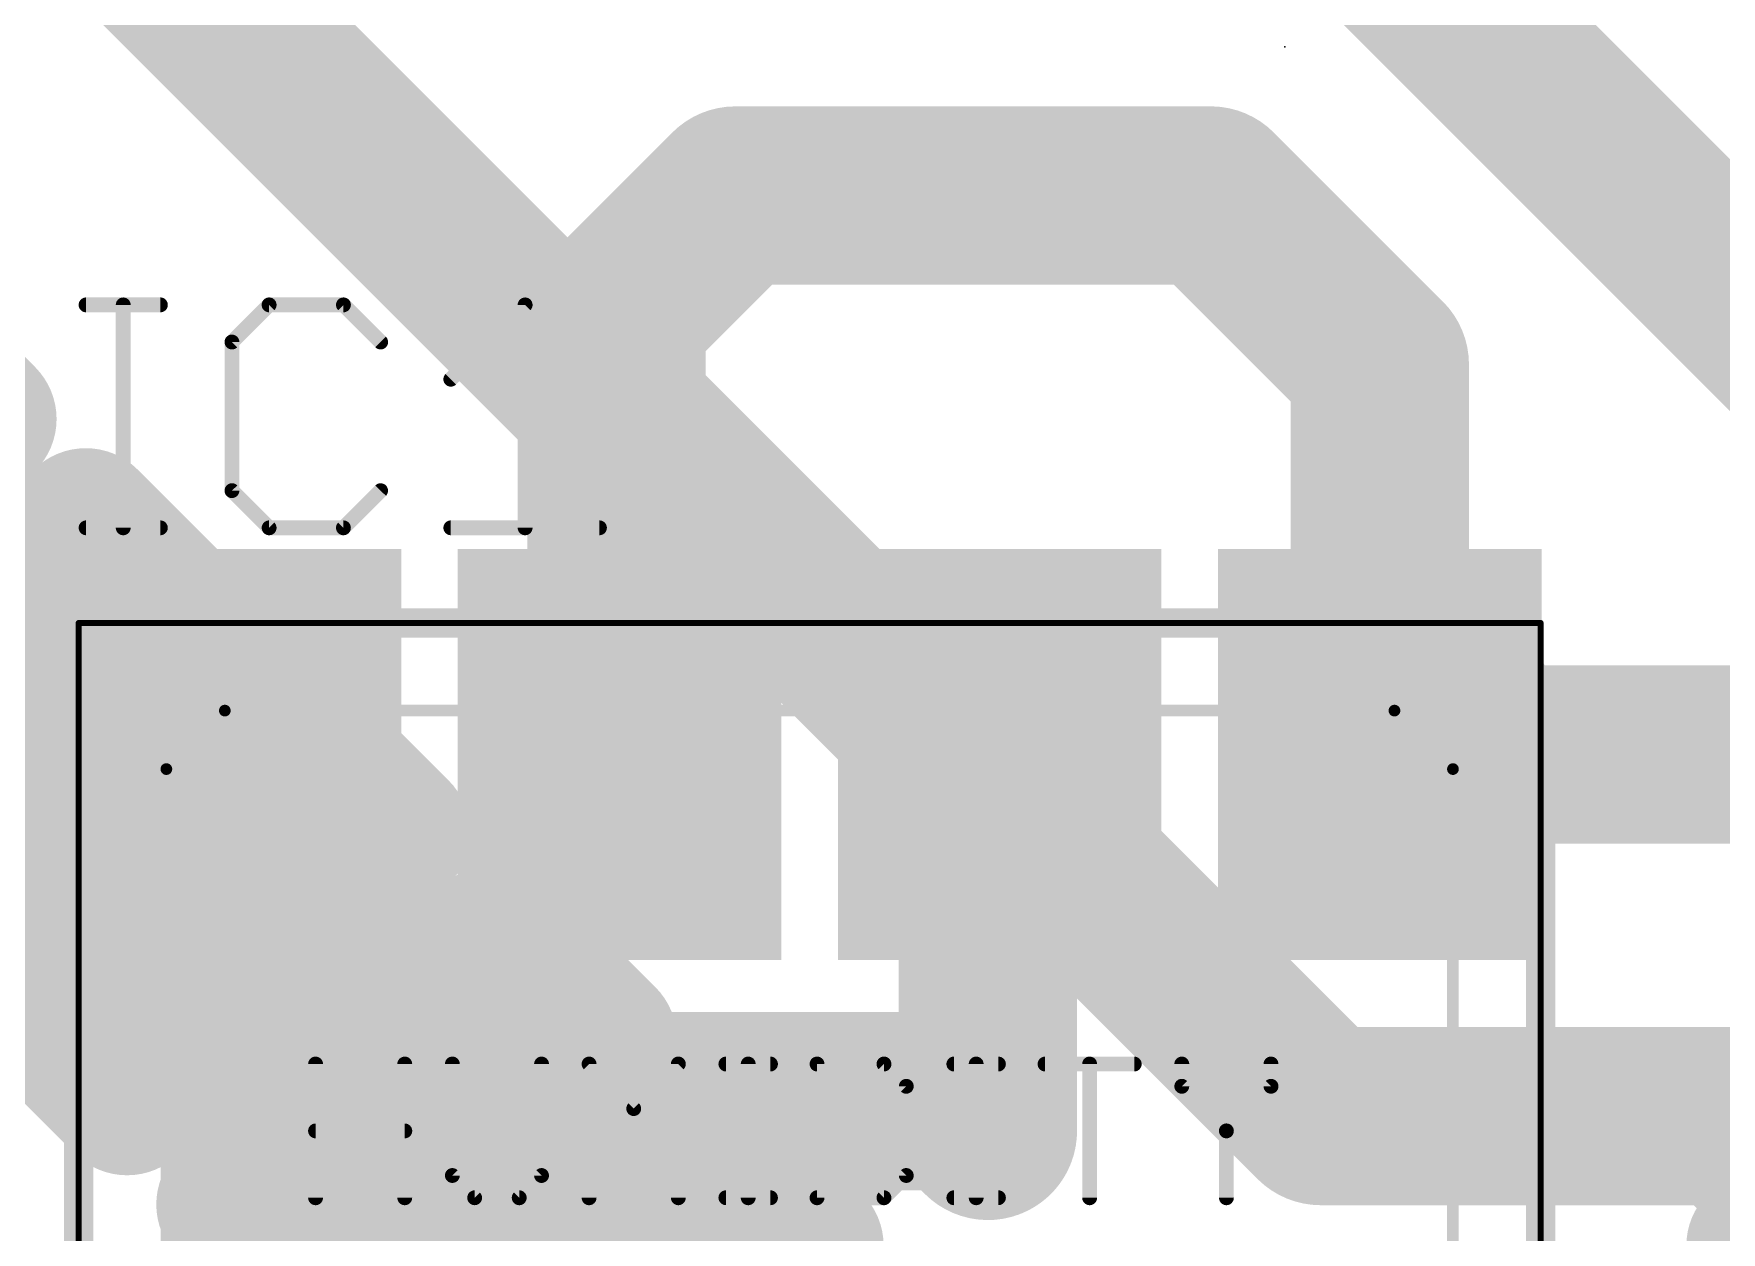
# Model space of a CAD drawing. Extents: x -6 to 101, y -9 to 20.
# Drawn here: x 15.666 to 18.551, y 7.117 to 9.167 of the extents above; entities that cross this region are included whole.
import ezdxf

# ---------------------------------------------------------------- set-up
doc = ezdxf.new("R2010")
doc.units = 0
for name, color, linetype in [('1', 22, 'CONTINUOUS'), ('16', 175, 'CONTINUOUS'), ('21', 253, 'CONTINUOUS'), ('24', 7, 'CONTINUOUS'), ('25', 253, 'CONTINUOUS'), ('29', 253, 'CONTINUOUS'), ('30', 253, 'CONTINUOUS'), ('31', 253, 'CONTINUOUS'), ('32', 253, 'CONTINUOUS'), ('39', 22, 'CONTINUOUS'), ('51', 253, 'CONTINUOUS'), ('52', 253, 'CONTINUOUS')]:
    doc.layers.add(name, color=color, linetype=linetype)

# ---------------------------------------------------------------- blocks, each defined once
blk = doc.blocks.new('RECT')
blk.add_solid([(-0.5, -0.5), (0.5, -0.5), (-0.5, 0.5), (0.5, 0.5)])
blk = doc.blocks.new('RECT144512X80512R50')
at = {"const_width": 0.1258}
blk.add_lwpolyline([(0.3887, -0.1258), (0.3887, 0.1258, 0.4142), (0.3258, 0.1887), (-0.3258, 0.1887, 0.4142), (-0.3887, 0.1258), (-0.3887, -0.1258, 0.4142), (-0.3258, -0.1887), (0.3258, -0.1887, 0.4142)], format="xyb", close=True, dxfattribs=at)
blk.add_solid([(-0.3512, -0.1512), (0.3512, -0.1512), (-0.3512, 0.1512), (0.3512, 0.1512)])
blk = doc.blocks.new('RECT48000X112000R50')
at = {"const_width": 0.075}
blk.add_lwpolyline([(0.1125, -0.275), (0.1125, 0.275, 0.4142), (0.075, 0.3125), (-0.075, 0.3125, 0.4142), (-0.1125, 0.275), (-0.1125, -0.275, 0.4142), (-0.075, -0.3125), (0.075, -0.3125, 0.4142)], format="xyb", close=True, dxfattribs=at)
blk.add_solid([(-0.0938, -0.2938), (0.0938, -0.2938), (-0.0938, 0.2938), (0.0938, 0.2938)])
blk = doc.blocks.new('RECT80512X144512R50')
at = {"const_width": 0.1258}
blk.add_lwpolyline([(0.1887, -0.3258), (0.1887, 0.3258, 0.4142), (0.1258, 0.3887), (-0.1258, 0.3887, 0.4142), (-0.1887, 0.3258), (-0.1887, -0.3258, 0.4142), (-0.1258, -0.3887), (0.1258, -0.3887, 0.4142)], format="xyb", close=True, dxfattribs=at)
blk.add_solid([(-0.1512, -0.3512), (0.1512, -0.3512), (-0.1512, 0.3512), (0.1512, 0.3512)])

msp = doc.modelspace()

# ---------------------------------------------------------------- linework, layer by layer
at = {"layer": '1', "const_width": 0.3048}
for points in [[(16.8656, 8.89), (16.6624, 8.6868)], [(17.6784, 8.89), (16.8656, 8.89)], [(17.9676, 8.6008), (17.6784, 8.89)], [(16.6624, 8.6868), (16.6624, 7.939)], [(17.9676, 7.9338), (17.9676, 8.6008)], [(16.0176, 7.9338), (16.0176, 7.5536)], [(16.6624, 7.939), (16.6676, 7.9338)], [(17.2974, 7.9136), (17.3176, 7.9338)], [(17.9676, 7.9338), (19.9156, 7.9338)], [(17.2974, 7.2898), (17.2974, 7.9136)], [(16.0176, 7.5536), (16.2306, 7.3406)], [(16.2306, 7.3406), (17.2466, 7.3406)], [(17.2466, 7.3406), (17.2974, 7.2898)]]:
    msp.add_lwpolyline(points, dxfattribs=at)
at = {"layer": '1', "const_width": 0.1524}
for points in [[(16.8656, 8.9662, 1), (16.8656, 8.8138)], [(16.9195, 8.8361, 1), (16.8117, 8.9439)], [(17.7323, 8.9439, 1), (17.6245, 8.8361)], [(17.6784, 8.8138, 1), (17.6784, 8.9662)], [(16.7386, 8.6868, 1), (16.5862, 8.6868)], [(16.6085, 8.7407, 1), (16.7163, 8.6329)], [(18.0438, 8.6008, 1), (17.8914, 8.6008)], [(17.9137, 8.5469, 1), (18.0215, 8.6547)], [(16.0938, 7.9338, 1), (15.9414, 7.9338)], [(16.7163, 7.9929, 1), (16.6085, 7.8851)], [(17.3715, 7.8799, 1), (17.2637, 7.9877)], [(17.9676, 8.01, 1), (17.9676, 7.8576)], [(16.6137, 7.8799, 1), (16.7215, 7.9877)], [(17.3736, 7.9136, 1), (17.2212, 7.9136)], [(17.2435, 7.9675, 1), (17.3513, 7.8597)], [(16.5862, 7.939, 1), (16.7386, 7.939)], [(17.8914, 7.9338, 1), (18.0438, 7.9338)], [(16.0715, 7.6075, 1), (15.9637, 7.4997)], [(15.9414, 7.5536, 1), (16.0938, 7.5536)], [(16.2306, 7.4168, 1), (16.2306, 7.2644)], [(17.3005, 7.3945, 1), (17.1927, 7.2867)], [(17.2466, 7.2644, 1), (17.2466, 7.4168)], [(16.1767, 7.2867, 1), (16.2845, 7.3945)], [(17.2435, 7.2359, 1), (17.3513, 7.3437)], [(17.2212, 7.2898, 1), (17.3736, 7.2898)]]:
    msp.add_lwpolyline(points, format="xyb", dxfattribs=at)
at = {"layer": '16', "const_width": 0.3048}
for points in [[(16.3205, 10.9825), (18.9992, 8.3038)], [(15.2598, 9.9218), (17.8664, 7.3152)], [(15.24, 7.6393), (15.6134, 8.0126)], [(17.8664, 7.3152), (18.5674, 7.3152)], [(18.5674, 7.3152), (18.9306, 6.952)]]:
    msp.add_lwpolyline(points, dxfattribs=at)
at = {"layer": '16', "const_width": 0.1524}
for points in [[(15.6673, 7.9587, 1), (15.5595, 8.0665)], [(17.8664, 7.3914, 1), (17.8664, 7.239)], [(17.8125, 7.2613, 1), (17.9203, 7.3691)], [(18.6213, 7.3691, 1), (18.5135, 7.2613)], [(18.5674, 7.239, 1), (18.5674, 7.3914)]]:
    msp.add_lwpolyline(points, format="xyb", dxfattribs=at)
at = {"layer": '21'}
for points, const_width in [([(15.8926, 8.1588, 0.4142), (15.7426, 8.0088)], 0.05), ([(15.8926, 8.1713, 1), (15.8926, 8.1463)], 0.025), ([(15.8926, 8.1463, 1), (15.8926, 8.1713)], 0.025), ([(18.0426, 8.1713, 1), (18.0426, 8.1463)], 0.025), ([(18.0426, 8.1463, 1), (18.0426, 8.1713)], 0.025), ([(18.2426, 8.0088, 0.4142), (18.0926, 8.1588)], 0.05), ([(18.0926, 8.1713, 1), (18.0926, 8.1463)], 0.025), ([(18.0926, 8.1463, 1), (18.0926, 8.1713)], 0.025), ([(15.7551, 8.0088, 1), (15.7301, 8.0088)], 0.025), ([(18.2551, 8.0088, 1), (18.2301, 8.0088)], 0.025), ([(15.7301, 8.0088, 1), (15.7551, 8.0088)], 0.025), ([(15.9926, 8.0088, 0.4142), (15.8926, 7.9088)], 0.02), ([(15.9926, 8.0038, 1), (15.9926, 8.0138)], 0.01), ([(18.0926, 7.9088, 0.4142), (17.9926, 8.0088)], 0.02), ([(17.9926, 8.0138, 1), (17.9926, 8.0038)], 0.01), ([(18.2301, 8.0088, 1), (18.2551, 8.0088)], 0.025), ([(15.8876, 7.9088, 1), (15.8976, 7.9088)], 0.01), ([(18.0876, 7.9088, 1), (18.0976, 7.9088)], 0.01)]:
    msp.add_lwpolyline(points, format="xyb", dxfattribs=dict(at, const_width=const_width))
at = {"layer": '21', "const_width": 0.05}
for points in [[(15.8926, 8.1588), (18.0426, 8.1588)], [(18.0426, 8.1588), (18.0926, 8.1588)], [(15.7426, 5.8088), (15.7426, 8.0088)], [(18.2426, 8.0088), (18.2426, 5.8588)]]:
    msp.add_lwpolyline(points, dxfattribs=at)
at = {"layer": '24'}
msp.add_point((17.8054, 9.144), dxfattribs=at)
at = {"layer": '25', "const_width": 0.0254}
for points in [[(15.7553, 8.7028), (15.8824, 8.7028)], [(15.8189, 8.3215), (15.8189, 8.7028)], [(16.0683, 8.7028), (16.0048, 8.6393)], [(16.1954, 8.7028), (16.0683, 8.7028)], [(16.259, 8.6393), (16.1954, 8.7028)], [(16.379, 8.5757), (16.5061, 8.7028)], [(16.5061, 8.7028), (16.5061, 8.3215)], [(16.0048, 8.6393), (16.0048, 8.3851)], [(16.0048, 8.3851), (16.0683, 8.3215)], [(16.1954, 8.3215), (16.259, 8.3851)], [(15.7553, 8.3215), (15.8824, 8.3215)], [(16.0683, 8.3215), (16.1954, 8.3215)], [(16.379, 8.3215), (16.6332, 8.3215)]]:
    msp.add_lwpolyline(points, dxfattribs=at)
at = {"layer": '25', "const_width": 0.0127}
for points in [[(15.7553, 8.7092, 1), (15.7553, 8.6965)], [(15.8252, 8.7028, 1), (15.8125, 8.7028)], [(15.8824, 8.6965, 1), (15.8824, 8.7092)], [(16.0683, 8.7092, 1), (16.0683, 8.6965)], [(16.0728, 8.6983, 1), (16.0638, 8.7073)], [(16.1999, 8.7073, 1), (16.1909, 8.6983)], [(16.1954, 8.6965, 1), (16.1954, 8.7092)], [(16.5124, 8.7028, 1), (16.4997, 8.7028)], [(16.5106, 8.6983, 1), (16.5016, 8.7073)], [(16.0111, 8.6393, 1), (15.9984, 8.6393)], [(16.0003, 8.6438, 1), (16.0093, 8.6348)], [(16.2545, 8.6348, 1), (16.2635, 8.6438)], [(16.3745, 8.5802, 1), (16.3835, 8.5712)], [(16.0093, 8.3895, 1), (16.0003, 8.3806)], [(16.2635, 8.3806, 1), (16.2545, 8.3895)], [(15.9984, 8.3851, 1), (16.0111, 8.3851)], [(15.7553, 8.3278, 1), (15.7553, 8.3152)], [(15.8125, 8.3215, 1), (15.8252, 8.3215)], [(15.8824, 8.3152, 1), (15.8824, 8.3278)], [(16.0683, 8.3278, 1), (16.0683, 8.3152)], [(16.0638, 8.317, 1), (16.0728, 8.326)], [(16.1909, 8.326, 1), (16.1999, 8.317)], [(16.1954, 8.3152, 1), (16.1954, 8.3278)], [(16.379, 8.3278, 1), (16.379, 8.3152)], [(16.4997, 8.3215, 1), (16.5124, 8.3215)], [(16.6332, 8.3152, 1), (16.6332, 8.3278)]]:
    msp.add_lwpolyline(points, format="xyb", dxfattribs=at)
at = {"layer": '39', "const_width": 0.01}
for points in [[(15.7426, 8.1588), (18.2426, 8.1588)], [(15.7426, 5.6588), (15.7426, 8.1588)], [(18.2426, 8.1588), (18.2426, 5.6588)]]:
    msp.add_lwpolyline(points, dxfattribs=at)
at = {"layer": '39', "const_width": 0.005}
for points in [[(15.7426, 8.1613, 1), (15.7426, 8.1563)], [(15.7451, 8.1588, 1), (15.7401, 8.1588)], [(18.2451, 8.1588, 1), (18.2401, 8.1588)], [(18.2426, 8.1563, 1), (18.2426, 8.1613)]]:
    msp.add_lwpolyline(points, format="xyb", dxfattribs=at)
at = {"layer": '51'}
for points, const_width in [([(17.9926, 8.0088), (15.9926, 8.0088)], 0.02), ([(15.8926, 7.9088), (15.8926, 5.9088)], 0.02), ([(18.0926, 5.9088), (18.0926, 7.9088)], 0.02), ([(16.1477, 7.1755), (16.1477, 7.4043)], 0.0254), ([(16.3003, 7.4043), (16.3003, 7.1755)], 0.0254), ([(16.3816, 7.4043), (16.3816, 7.2136)], 0.0254), ([(16.5341, 7.2136), (16.5341, 7.4043)], 0.0254), ([(16.6155, 7.1755), (16.6155, 7.4043)], 0.0254), ([(16.6155, 7.4043), (16.6918, 7.328)], 0.0254), ([(16.6918, 7.328), (16.768, 7.4043)], 0.0254), ([(16.768, 7.4043), (16.768, 7.1755)], 0.0254), ([(16.8494, 7.4043), (16.9256, 7.4043)], 0.0254), ([(16.8875, 7.1755), (16.8875, 7.4043)], 0.0254), ([(17.0053, 7.4043), (17.0053, 7.1755)], 0.0254), ([(17.1197, 7.4043), (17.0053, 7.4043)], 0.0254), ([(17.1578, 7.3662), (17.1197, 7.4043)], 0.0254), ([(17.2392, 7.4043), (17.3154, 7.4043)], 0.0254), ([(17.2773, 7.1755), (17.2773, 7.4043)], 0.0254), ([(17.3951, 7.4043), (17.5476, 7.4043)], 0.0254), ([(17.4714, 7.1755), (17.4714, 7.4043)], 0.0254), ([(17.629, 7.4043), (17.629, 7.3662)], 0.0254), ([(17.7815, 7.3662), (17.7815, 7.4043)], 0.0254), ([(17.1578, 7.2136), (17.1578, 7.3662)], 0.0254), ([(17.629, 7.3662), (17.7052, 7.2899)], 0.0254), ([(17.7052, 7.2899), (17.7815, 7.3662)], 0.0254), ([(16.1477, 7.2899), (16.3003, 7.2899)], 0.0254), ([(17.7052, 7.2899), (17.7052, 7.1755)], 0.0254), ([(16.3816, 7.2136), (16.4198, 7.1755)], 0.0254), ([(16.496, 7.1755), (16.5341, 7.2136)], 0.0254), ([(17.1197, 7.1755), (17.1578, 7.2136)], 0.0254), ([(16.4198, 7.1755), (16.496, 7.1755)], 0.0254), ([(16.8494, 7.1755), (16.9256, 7.1755)], 0.0254), ([(17.0053, 7.1755), (17.1197, 7.1755)], 0.0254), ([(17.2392, 7.1755), (17.3154, 7.1755)], 0.0254)]:
    msp.add_lwpolyline(points, dxfattribs=dict(at, const_width=const_width))
for points, const_width in [([(15.9926, 8.0138, 1), (15.9926, 8.0038)], 0.01), ([(17.9926, 8.0038, 1), (17.9926, 8.0138)], 0.01), ([(15.8976, 7.9088, 1), (15.8876, 7.9088)], 0.01), ([(18.0976, 7.9088, 1), (18.0876, 7.9088)], 0.01), ([(16.1541, 7.4043, 1), (16.1414, 7.4043)], 0.0127), ([(16.3066, 7.4043, 1), (16.2939, 7.4043)], 0.0127), ([(16.388, 7.4043, 1), (16.3753, 7.4043)], 0.0127), ([(16.5405, 7.4043, 1), (16.5278, 7.4043)], 0.0127), ([(16.6218, 7.4043, 1), (16.6091, 7.4043)], 0.0127), ([(16.62, 7.4088, 1), (16.611, 7.3998)], 0.0127), ([(16.7744, 7.4043, 1), (16.7617, 7.4043)], 0.0127), ([(16.7725, 7.3998, 1), (16.7635, 7.4088)], 0.0127), ([(16.8494, 7.4106, 1), (16.8494, 7.3979)], 0.0127), ([(16.8939, 7.4043, 1), (16.8812, 7.4043)], 0.0127), ([(16.9256, 7.3979, 1), (16.9256, 7.4106)], 0.0127), ([(17.0116, 7.4043, 1), (16.9989, 7.4043)], 0.0127), ([(17.0053, 7.4106, 1), (17.0053, 7.3979)], 0.0127), ([(17.1242, 7.4088, 1), (17.1152, 7.3998)], 0.0127), ([(17.1197, 7.3979, 1), (17.1197, 7.4106)], 0.0127), ([(17.2392, 7.4106, 1), (17.2392, 7.3979)], 0.0127), ([(17.2837, 7.4043, 1), (17.271, 7.4043)], 0.0127), ([(17.3154, 7.3979, 1), (17.3154, 7.4106)], 0.0127), ([(17.3951, 7.4106, 1), (17.3951, 7.3979)], 0.0127), ([(17.4777, 7.4043, 1), (17.465, 7.4043)], 0.0127), ([(17.5476, 7.3979, 1), (17.5476, 7.4106)], 0.0127), ([(17.6353, 7.4043, 1), (17.6226, 7.4043)], 0.0127), ([(17.7878, 7.4043, 1), (17.7751, 7.4043)], 0.0127), ([(17.1642, 7.3662, 1), (17.1515, 7.3662)], 0.0127), ([(17.1533, 7.3617, 1), (17.1623, 7.3707)], 0.0127), ([(17.6226, 7.3662, 1), (17.6353, 7.3662)], 0.0127), ([(17.6335, 7.3707, 1), (17.6245, 7.3617)], 0.0127), ([(17.7751, 7.3662, 1), (17.7878, 7.3662)], 0.0127), ([(17.786, 7.3617, 1), (17.777, 7.3707)], 0.0127), ([(16.6873, 7.3325, 1), (16.6962, 7.3235)], 0.0127), ([(16.6873, 7.3235, 1), (16.6962, 7.3325)], 0.0127), ([(16.1477, 7.2962, 1), (16.1477, 7.2835)], 0.0127), ([(16.3003, 7.2835, 1), (16.3003, 7.2962)], 0.0127), ([(17.7116, 7.2899, 1), (17.6989, 7.2899)], 0.0127), ([(17.7007, 7.2944, 1), (17.7097, 7.2854)], 0.0127), ([(17.7007, 7.2854, 1), (17.7097, 7.2944)], 0.0127), ([(16.3861, 7.2181, 1), (16.3771, 7.2091)], 0.0127), ([(16.3753, 7.2136, 1), (16.388, 7.2136)], 0.0127), ([(16.5278, 7.2136, 1), (16.5405, 7.2136)], 0.0127), ([(16.5386, 7.2091, 1), (16.5297, 7.2181)], 0.0127), ([(17.1515, 7.2136, 1), (17.1642, 7.2136)], 0.0127), ([(17.1623, 7.2091, 1), (17.1533, 7.2181)], 0.0127), ([(16.4198, 7.1819, 1), (16.4198, 7.1692)], 0.0127), ([(16.4153, 7.171, 1), (16.4242, 7.18)], 0.0127), ([(16.4915, 7.18, 1), (16.5005, 7.171)], 0.0127), ([(16.496, 7.1692, 1), (16.496, 7.1819)], 0.0127), ([(16.8494, 7.1819, 1), (16.8494, 7.1692)], 0.0127), ([(16.9256, 7.1692, 1), (16.9256, 7.1819)], 0.0127), ([(17.0053, 7.1819, 1), (17.0053, 7.1692)], 0.0127), ([(17.1152, 7.18, 1), (17.1242, 7.171)], 0.0127), ([(17.1197, 7.1692, 1), (17.1197, 7.1819)], 0.0127), ([(17.2392, 7.1819, 1), (17.2392, 7.1692)], 0.0127), ([(17.3154, 7.1692, 1), (17.3154, 7.1819)], 0.0127), ([(16.1414, 7.1755, 1), (16.1541, 7.1755)], 0.0127), ([(16.2939, 7.1755, 1), (16.3066, 7.1755)], 0.0127), ([(16.6091, 7.1755, 1), (16.6218, 7.1755)], 0.0127), ([(16.7617, 7.1755, 1), (16.7744, 7.1755)], 0.0127), ([(16.8812, 7.1755, 1), (16.8939, 7.1755)], 0.0127), ([(16.9989, 7.1755, 1), (17.0116, 7.1755)], 0.0127), ([(17.271, 7.1755, 1), (17.2837, 7.1755)], 0.0127), ([(17.465, 7.1755, 1), (17.4777, 7.1755)], 0.0127), ([(17.6989, 7.1755, 1), (17.7116, 7.1755)], 0.0127)]:
    msp.add_lwpolyline(points, format="xyb", dxfattribs=dict(at, const_width=const_width))
at = {"layer": '52', "const_width": 0.254}
msp.add_lwpolyline([(14.6941, 8.9319), (17.5933, 6.0327)], dxfattribs=at)

# ---------------------------------------------------------------- block references
at = {"layer": '1', "xscale": 0.35, "yscale": 0.5}
for p in [(16.0176, 7.9338), (16.6676, 7.9338), (17.3176, 7.9338), (17.9676, 7.9338)]:
    msp.add_blockref('RECT', p, dxfattribs=at)
at = {"layer": '16', "rotation": 135}
for p in [(15.6134, 8.0126), (15.9669, 7.6591), (16.3205, 7.3055), (16.674, 6.952)]:
    msp.add_blockref('RECT48000X112000R50', p, dxfattribs=at)
at = {"layer": '29', "xscale": 0.5532, "yscale": 0.7032}
for p in [(16.0176, 7.9338), (16.6676, 7.9338), (17.3176, 7.9338), (17.9676, 7.9338)]:
    msp.add_blockref('RECT', p, dxfattribs=at)
at = {"layer": '30', "rotation": 135}
for name, p in [('RECT80512X144512R50', (15.2598, 8.3662)), ('RECT80512X144512R50', (15.6134, 8.0126)), ('RECT80512X144512R50', (15.9669, 7.6591)), ('RECT80512X144512R50', (16.3205, 7.3055)), ('RECT80512X144512R50', (16.674, 6.952)), ('RECT144512X80512R50', (18.9368, 6.952))]:
    msp.add_blockref(name, p, dxfattribs=at)
at = {"layer": '31', "xscale": 0.35, "yscale": 0.5}
for p in [(16.0176, 7.9338), (16.6676, 7.9338), (17.3176, 7.9338), (17.9676, 7.9338)]:
    msp.add_blockref('RECT', p, dxfattribs=at)
at = {"layer": '32', "rotation": 135}
for p in [(15.6134, 8.0126), (15.9669, 7.6591), (16.3205, 7.3055), (16.674, 6.952)]:
    msp.add_blockref('RECT48000X112000R50', p, dxfattribs=at)
at = {"layer": '52', "xscale": 0.3, "yscale": 0.45, "rotation": 135}
for p in [(15.6664, 8.0657), (16.02, 7.7121), (16.3735, 7.3586), (16.7271, 7.005)]:
    msp.add_blockref('RECT', p, dxfattribs=at)

doc.saveas('drawing.dxf')
